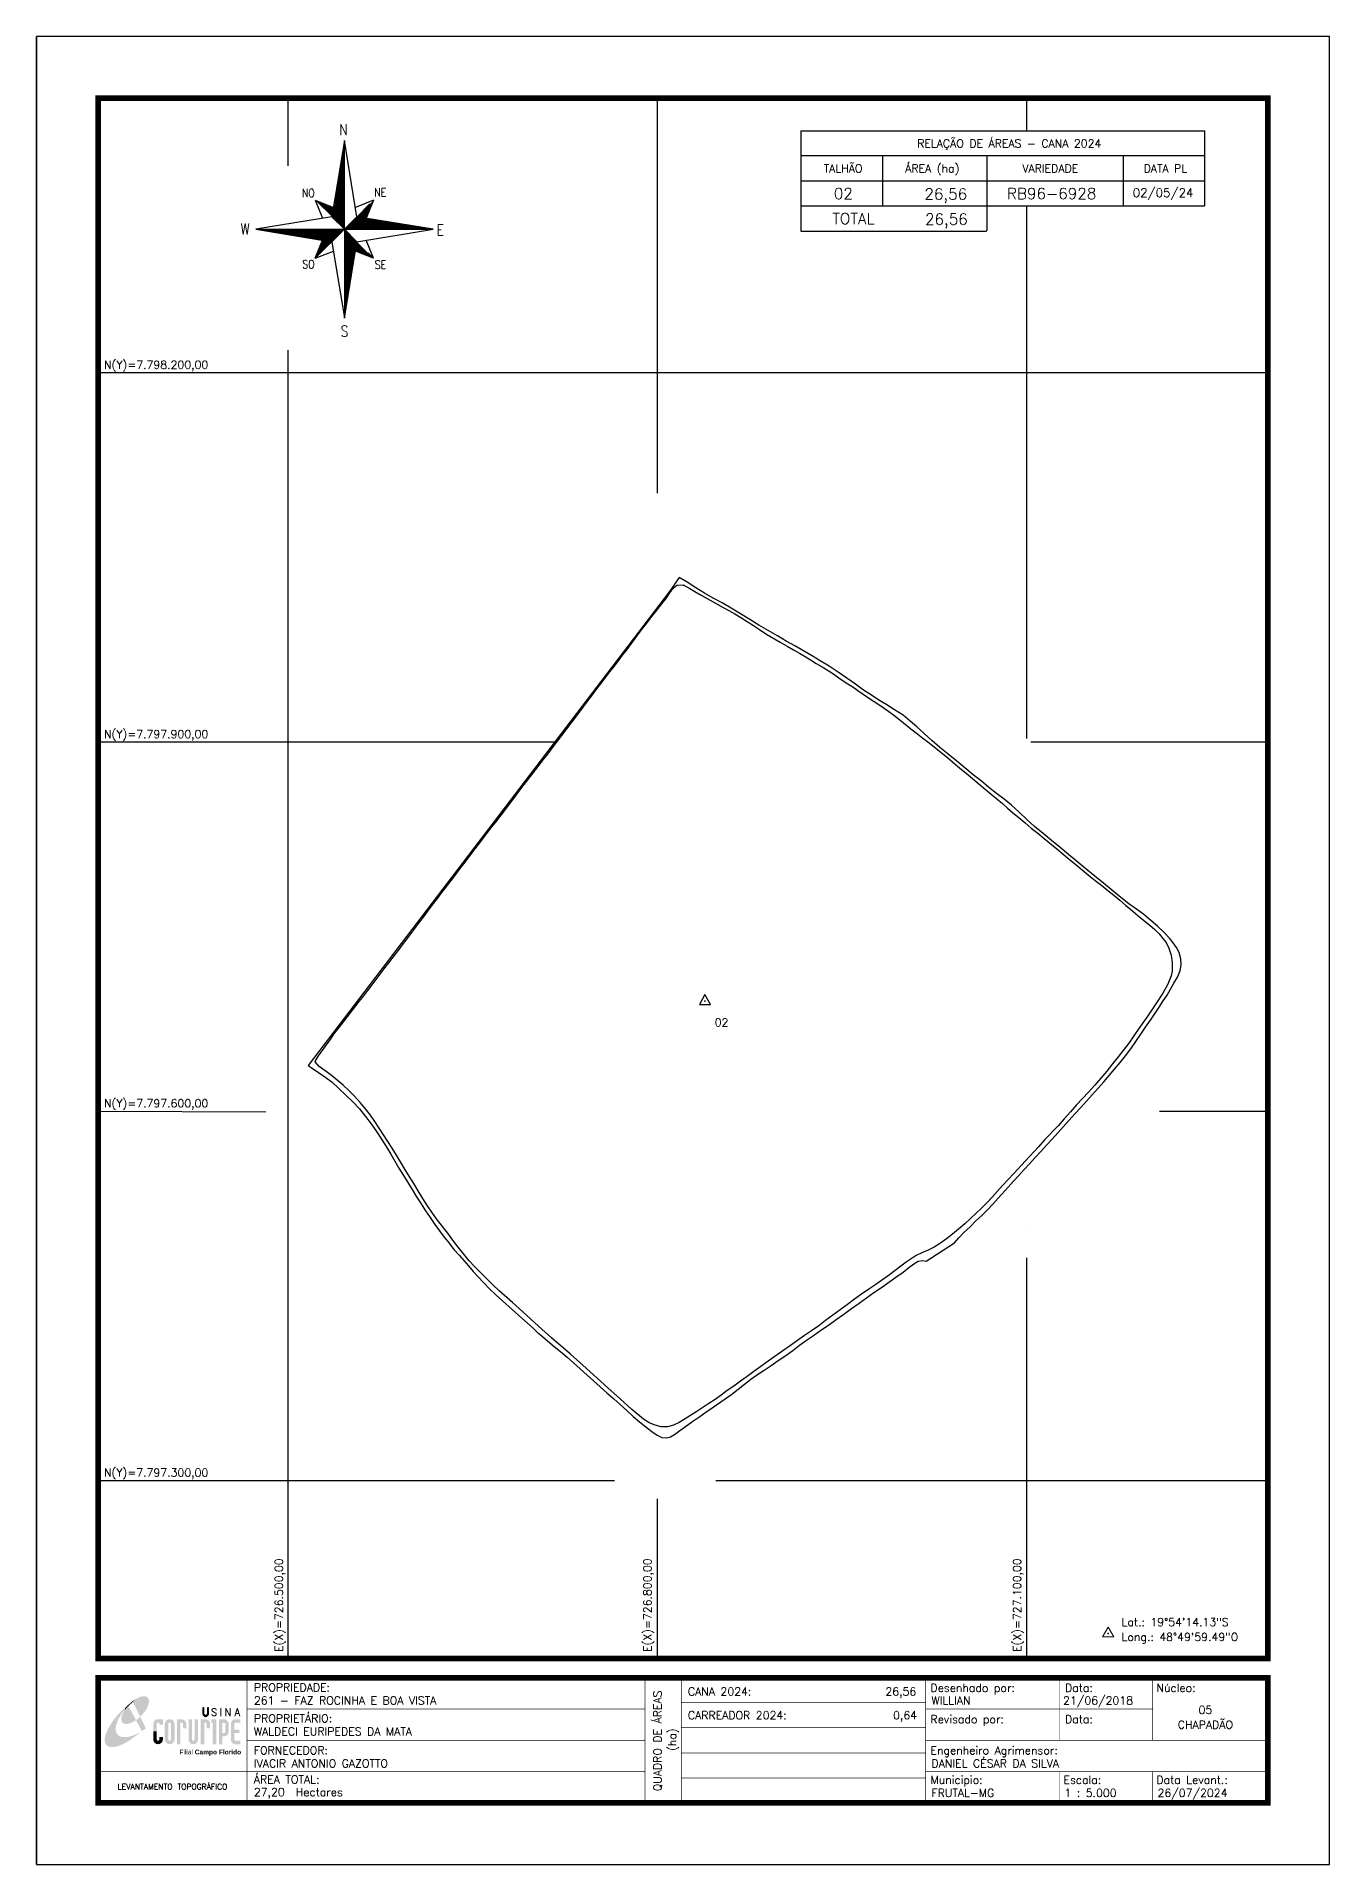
# Model space of a CAD drawing. Header units: inches. Extents: x 726296 to 727346, y 7796988 to 7798473.
import ezdxf
from ezdxf.enums import TextEntityAlignment as Align

# ---------------------------------------------------------------- set-up
doc = ezdxf.new("R2010")
doc.units = ezdxf.units.IN
doc.header["$MEASUREMENT"] = 0
doc.linetypes.add('LIN0', pattern=[0])
doc.layers.add('0114000261', color=1, linetype='Continuous', lineweight=40)
for name, color, linetype in [('0114000261002', 5, 'Continuous'), ('MALHA', 8, 'Continuous'), ('MARGEM', 5, 'Continuous'), ('QUADRO_DE_AREAS_CANA_2024', 7, 'Continuous'), ('SETA_NORTE', 3, 'Continuous'), ('TEXTO', 7, 'Continuous')]:
    doc.layers.add(name, color=color, linetype=linetype)
doc.styles.add('ARIAL', font='arial.ttf')
doc.styles.add('ROMANS', font='')
doc.styles.add('SIMPLEX', font='simplex', dxfattribs={"height": 0.2})
doc.styles.get("Standard").update_dxf_attribs({"font": ''})
doc.styles.get('ROMANS').set_extended_font_data('romans.shx')
doc.styles.get('Standard').set_extended_font_data('txt.shx')

# ---------------------------------------------------------------- blocks, each defined once
blk = doc.blocks.new('A$C78F83FB3')
at = {"layer": 'MARGEM'}
h = blk.add_hatch(color=20, dxfattribs=at)
edge = h.paths.add_edge_path()
edge.add_ellipse((19.49, 23.77), major_axis=(-6.68, -6.67), ratio=0.469426, start_angle=292.73277, end_angle=601.25787)
edge.add_ellipse((22.83, 22.05), major_axis=(12.64, 11.29), ratio=0.457614, start_angle=79.90686, end_angle=107.91393)
edge = h.paths.add_edge_path()
edge.add_ellipse((18.28, 18.7), major_axis=(13.95, 13.59), ratio=0.386848, start_angle=63.96117, end_angle=264.59932)
edge.add_ellipse((22.83, 22.05), major_axis=(12.64, 11.29), ratio=0.457614, start_angle=107.91393, end_angle=245.11815, ccw=False)
edge.add_ellipse((19.49, 23.77), major_axis=(-6.68, -6.67), ratio=0.469426, start_angle=241.25787, end_angle=292.73277, ccw=False)
for color, points in [(20, [(15.46, 26.12), (14.17, 24.81), (14.06, 24.24), (14.39, 23.97), (14.67, 24.54), (19.47, 29.32), (18.48, 28.66), (17.31, 27.78)]), (7, [(58.42, 24.9), (57.9, 24.9), (57.9, 21.73, -0.414214), (57.15, 20.98), (56.84, 20.98, -0.414214), (56.09, 21.73), (56.09, 24.9), (55.57, 24.9), (55.57, 21.73, 0.414214), (56.84, 20.46), (57.15, 20.46, 0.414214), (58.42, 21.73)]), (7, [(61.7, 24.9), (61.23, 24.9, 0.396318), (60.04, 23.78), (60.04, 23.72, 0.151912), (60.39, 22.97), (60.46, 22.92), (62.18, 22), (62.85, 21.83, 0.12407), (62.51, 22.42), (60.75, 23.36, -0.13192), (60.56, 23.77, -0.385578), (61.23, 24.37), (61.7, 24.37, -0.414214), (62.37, 23.7), (62.89, 23.7, 0.414214)]), (7, [(62.37, 23.7), (62.89, 23.7, 0.414214), (61.7, 24.9), (61.23, 24.9, 0.396318), (60.04, 23.78), (60.04, 23.72, 0.151912), (60.39, 22.97), (60.46, 22.92), (62.18, 22), (62.18, 22, -0.131921), (62.37, 21.59, -0.385578), (61.7, 20.98), (61.23, 20.98, -0.414214), (60.56, 21.65), (60.04, 21.65, 0.414214), (61.23, 20.46), (61.7, 20.46, 0.402546), (62.89, 21.61, 0.165292), (62.51, 22.42), (60.75, 23.36, -0.13192), (60.56, 23.77, -0.385578), (61.23, 24.37), (61.7, 24.37, -0.414214)]), (7, [(30.97, 12.46), (29.13, 12.46), (29.13, 8.21, 1), (34.29, 8.21), (34.29, 9.41), (32.45, 9.41), (32.45, 8.21, -1), (30.97, 8.21)])]:
    blk.add_hatch(color=color, dxfattribs=at).paths.add_polyline_path(points)
h = blk.add_hatch(color=7, dxfattribs=at)
h.paths.add_polyline_path([(65.24, 24.9), (64.72, 24.9), (64.72, 20.46), (65.24, 20.46)])
h.paths.add_polyline_path([(67.38, 20.46), (67.9, 20.46), (67.9, 23.74), (69.74, 20.46), (70.23, 20.46), (70.23, 24.9), (69.71, 24.9), (69.71, 21.58), (67.85, 24.9), (67.38, 24.9)])
h.paths.add_polyline_path([(72.17, 20.46), (72.72, 20.46), (73.14, 21.73), (74.49, 21.73), (74.9, 20.46), (75.45, 20.46), (74, 24.9), (73.62, 24.9)])
h.paths.add_polyline_path([(73.81, 23.8), (74.32, 22.25), (73.31, 22.25)], flags=16)
h = blk.add_hatch(color=7, dxfattribs=at)
h.paths.add_polyline_path([(31.71, 18.93, 0.414214), (29.13, 16.35), (29.13, 12.46), (30.97, 12.46), (30.97, 16.35, -0.414214), (31.71, 17.09), (32.45, 17.09), (32.45, 16.02), (34.29, 16.02), (34.29, 18.93)])
h.paths.add_polyline_path([(44.15, 17.09, -0.414214), (44.89, 16.35), (44.89, 14.1), (46.72, 14.1), (46.72, 16.17, 0.433937), (44.15, 18.93), (41.77, 18.93), (41.77, 12.46), (43.61, 12.46), (43.61, 17.09)])
h.paths.add_polyline_path([(43.61, 12.46), (41.77, 12.46), (41.77, 5.62), (43.61, 5.62)])
h.paths.add_polyline_path([(47.92, 12.46), (49.75, 12.46), (49.75, 18.93), (47.92, 18.93)])
h.paths.add_polyline_path([(52.91, 18.93), (51.08, 18.93), (51.08, 12.46), (52.91, 12.46)])
h.paths.add_polyline_path([(51.08, 8.12, -1), (49.75, 8.12), (49.75, 12.46), (47.92, 12.46), (47.92, 8.12, 1), (52.91, 8.12), (52.91, 12.46), (51.08, 12.46)])
h.paths.add_polyline_path([(54.41, 12.46), (56.25, 12.46), (56.25, 17.09), (56.79, 17.09, -0.414214), (57.53, 16.35), (57.53, 14.1), (59.36, 14.1), (59.36, 16.17, 0.433937), (56.79, 18.93), (54.41, 18.93)])
h.paths.add_polyline_path([(56.25, 12.46), (54.41, 12.46), (54.41, 5.62), (56.25, 5.62)])
h.paths.add_polyline_path([(60.73, 12.46), (62.58, 12.46), (62.58, 18.93), (60.02, 18.93), (60.02, 17.08), (60.73, 17.08)])
h.paths.add_polyline_path([(62.58, 12.46), (60.73, 12.46), (60.73, 5.62), (62.58, 5.62)])
h.paths.add_polyline_path([(64.06, 12.46), (65.82, 12.46), (65.82, 17.17), (66.66, 17.17, -0.450417), (67.48, 16.25), (67.48, 12.46), (69.24, 12.46, 0.002307), (69.24, 12.48, 0.005282), (69.23, 12.54, -0.000938), (69.23, 12.53), (69.23, 16.17, 0.433937), (66.66, 18.93), (64.06, 18.93)])
h.paths.add_polyline_path([(64.06, 5.62), (65.82, 5.62), (65.82, 9.77), (66.66, 9.77, 0.426056), (69.24, 12.46), (67.48, 12.46), (67.48, 12.45, -0.450417), (66.66, 11.53), (65.82, 11.53), (65.82, 12.46), (64.06, 12.46)])
h.paths.add_polyline_path([(70.37, 12.46), (74.87, 12.46), (74.87, 13.44), (72.21, 13.44), (72.21, 16.35, -0.414214), (72.95, 17.09), (75.38, 17.09), (75.38, 18.93), (72.95, 18.93, 0.414214), (70.37, 16.35)])
h.paths.add_polyline_path([(72.21, 11.62), (74.87, 11.62), (74.87, 12.46), (70.37, 12.46), (70.37, 8.21, 0.414214), (72.95, 5.62), (75.38, 5.62), (75.38, 7.47), (72.95, 7.47, -0.414214), (72.21, 8.21)])
h = blk.add_hatch(color=7, dxfattribs=at)
h.paths.add_polyline_path([(35.29, 16.35), (35.29, 8.21, 1), (40.46, 8.21, 0.016978), (40.45, 8.38), (40.45, 16.17, 0.433937), (37.88, 18.93), (37.87, 18.93, 0.41391)])
h.paths.add_polyline_path([(38.62, 16.35), (38.62, 8.21, -1), (37.13, 8.21), (37.13, 16.35, -1)], flags=16)
at = {"layer": 'MARGEM', "color": 7}
blk.add_lwpolyline([(58.42, 24.9), (57.9, 24.9), (57.9, 21.73, -0.414214), (57.15, 20.98), (56.84, 20.98, -0.414214), (56.09, 21.73), (56.09, 24.9), (55.57, 24.9), (55.57, 21.73, 0.414214), (56.84, 20.46), (57.15, 20.46, 0.414214), (58.42, 21.73), (58.42, 24.9)], format="xyb", close=True, dxfattribs=at)
at = {"layer": 'MARGEM', "color": 252, "insert": (43.05, 2.72), "char_height": 2.5, "attachment_point": 1, "style": 'ARIAL'}
blk.add_mtext_dynamic_manual_height_columns('Filial {\\fArial|b1|i0|c0|p34;Campo Florido}', width=33.0271, gutter_width=2.46, heights=[2.95], dxfattribs=at)
blk = doc.blocks.new('A$C309442C0')
at = {"layer": 'SETA_NORTE', "linetype": 'Continuous'}
h = blk.add_hatch(dxfattribs=at)
h.set_pattern_fill('ANSI31', color=256, scale=0.1375, angle=-90, style=0)
h.set_pattern_definition([(315, (-215853.3434, 13873.16845), (0.3086963042, 0.3086963042), [])])
h.paths.add_polyline_path([(73.5, 97.4), (74.7, 104.9), (60, 110.8)])
h = blk.add_hatch(dxfattribs=at)
h.set_pattern_fill('ANSI31', color=256, scale=0.1375, angle=180, style=0)
h.set_pattern_definition([(225, (13869.59828, 216024.21475), (0.3086963042, -0.3086963042), [])])
h.paths.add_polyline_path([(93.8, 97.4), (101.4, 96.2), (107.3, 110.8)])
h = blk.add_hatch(dxfattribs=at)
h.set_pattern_fill('ANSI31', color=256, scale=0.1375, style=0)
h.set_pattern_definition([(45, (-13702.2971, -215849.77324), (-0.3086963042, 0.3086963042), [])])
h.paths.add_polyline_path([(73.5, 77), (65.9, 78.3), (60, 63.6)])
h = blk.add_hatch(dxfattribs=at)
h.set_pattern_fill('ANSI31', color=256, scale=0.1375, angle=90, style=0)
h.set_pattern_definition([(135, (216020.6446, -13698.72693), (-0.3086963042, -0.3086963042), [])])
h.paths.add_polyline_path([(93.8, 77), (92.6, 69.5), (107.3, 63.6)])
for p, q in [((81.6, 146.8), (83.7, 148.9)), ((81.7, 147.6), (83.7, 149.5)), ((81.8, 148.3), (83.7, 150.1)), ((82, 149.1), (83.7, 150.8)), ((82.1, 149.9), (83.7, 151.4)), ((82.2, 150.6), (83.7, 152.1)), ((82.3, 151.4), (83.7, 152.7)), ((82.5, 152.2), (83.7, 153.3)), ((82.6, 152.9), (83.7, 154)), ((82.7, 153.7), (83.7, 154.6)), ((82.9, 154.4), (83.7, 155.2)), ((83, 155.2), (83.7, 155.9)), ((83.1, 156), (83.7, 156.5)), ((83.2, 156.7), (83.7, 157.2)), ((83.4, 157.5), (83.7, 157.8)), ((83.5, 158.3), (83.7, 158.4)), ((83.6, 159), (83.7, 159.1)), ((78.7, 129.3), (83.7, 134.2)), ((78.8, 130), (83.7, 134.9)), ((79, 130.8), (83.7, 135.5)), ((79.1, 131.6), (83.7, 136.1)), ((79.2, 132.3), (83.7, 136.8)), ((79.3, 133.1), (83.7, 137.4)), ((79.5, 133.8), (83.7, 138)), ((79.6, 134.6), (83.7, 138.7)), ((79.7, 135.4), (83.7, 139.3)), ((79.8, 136.1), (83.7, 140)), ((80, 136.9), (83.7, 140.6)), ((80.1, 137.7), (83.7, 141.2)), ((80.2, 138.4), (83.7, 141.9)), ((80.3, 139.2), (83.7, 142.5)), ((80.5, 139.9), (83.7, 143.1)), ((80.6, 140.7), (83.7, 143.8)), ((80.7, 141.5), (83.7, 144.4)), ((80.8, 142.2), (83.7, 145)), ((81, 143), (83.7, 145.7)), ((81.1, 143.8), (83.7, 146.3)), ((81.2, 144.5), (83.7, 147)), ((81.3, 145.3), (83.7, 147.6)), ((81.5, 146.1), (83.7, 148.2)), ((75.7, 111), (83.7, 118.9)), ((75.8, 111.7), (83.7, 119.6)), ((75.9, 112.5), (83.7, 120.2)), ((76.1, 113.3), (83.7, 120.8)), ((76.2, 114), (83.7, 121.5)), ((76.3, 114.8), (83.7, 122.1)), ((76.4, 115.5), (83.7, 122.8)), ((76.6, 116.3), (83.7, 123.4)), ((76.7, 117.1), (83.7, 124)), ((76.8, 117.8), (83.7, 124.7)), ((76.9, 118.6), (83.7, 125.3)), ((77.1, 119.4), (83.7, 125.9)), ((77.2, 120.1), (83.7, 126.6)), ((77.3, 120.9), (83.7, 127.2)), ((77.4, 121.6), (83.7, 127.8)), ((77.6, 122.4), (83.7, 128.5)), ((77.7, 123.2), (83.7, 129.1)), ((77.8, 123.9), (83.7, 129.8)), ((78, 124.7), (83.7, 130.4)), ((78.1, 125.5), (83.7, 131)), ((78.2, 126.2), (83.7, 131.7)), ((78.3, 127), (83.7, 132.3)), ((78.5, 127.7), (83.7, 132.9)), ((78.6, 128.5), (83.7, 133.6)), ((60, 110.8), (74.7, 104.9)), ((60, 110.8), (65.9, 96.2)), ((73.5, 97.3), (83.7, 107.5)), ((73.6, 98), (83.7, 108.1)), ((73.7, 98.8), (83.7, 108.7)), ((73.8, 99.5), (83.7, 109.4)), ((73.8, 97), (83.7, 106.8)), ((73.9, 100.3), (83.7, 110)), ((74.1, 101.1), (83.7, 110.6)), ((74.2, 101.8), (83.7, 111.3)), ((74.2, 96.7), (83.7, 106.2)), ((74.3, 102.6), (83.7, 111.9)), ((74.4, 103.3), (83.7, 112.6)), ((74.5, 96.4), (83.7, 105.6)), ((74.6, 104.1), (83.7, 113.2)), ((74.7, 104.9), (83.7, 113.8)), ((74.8, 105.6), (83.7, 114.5)), ((74.8, 96.1), (83.7, 104.9)), ((74.9, 106.4), (83.7, 115.1)), ((75.1, 107.2), (83.7, 115.7)), ((75.1, 95.7), (83.7, 104.3)), ((75.2, 107.9), (83.7, 116.4)), ((75.3, 108.7), (83.7, 117)), ((75.4, 109.4), (83.7, 117.7)), ((75.6, 110.2), (83.7, 118.3)), ((107.3, 110.8), (92.6, 104.9)), ((107.3, 110.8), (101.4, 96.2)), ((75.4, 95.4), (83.7, 103.6)), ((75.8, 95.1), (83.7, 103)), ((76.1, 94.8), (83.7, 102.4)), ((76.4, 94.5), (83.7, 101.7)), ((76.7, 94.2), (83.7, 101.1)), ((77, 93.8), (83.7, 100.5)), ((77.4, 93.5), (83.7, 99.8)), ((77.7, 93.2), (83.7, 99.2)), ((78, 92.9), (83.7, 98.5)), ((78.3, 92.6), (83.7, 97.9)), ((78.6, 92.2), (83.7, 97.3)), ((78.9, 91.9), (83.7, 96.6)), ((79.3, 91.6), (83.7, 96)), ((79.6, 91.3), (83.7, 95.4)), ((79.9, 91), (83.7, 94.7)), ((80.2, 90.7), (83.7, 94.1)), ((80.5, 90.3), (83.7, 93.4)), ((80.9, 90), (83.7, 92.8)), ((81.2, 89.7), (83.7, 92.2)), ((81.5, 89.4), (83.7, 91.5)), ((81.8, 89.1), (83.7, 90.9)), ((82.1, 88.7), (83.7, 90.3)), ((82.4, 88.4), (83.7, 89.6)), ((83.8, 87.2), (94, 97.4)), ((84.4, 87.2), (94.5, 97.3)), ((85.1, 87.2), (95.1, 97.2)), ((85.7, 87.2), (95.6, 97.1)), ((86.3, 87.2), (96.2, 97)), ((87, 87.2), (96.7, 96.9)), ((87.6, 87.2), (97.2, 96.9)), ((88.3, 87.2), (97.8, 96.8)), ((88.9, 87.2), (98.3, 96.7)), ((89.5, 87.2), (98.9, 96.6)), ((90.2, 87.2), (99.4, 96.5)), ((90.8, 87.2), (100, 96.4)), ((91.4, 87.2), (100.5, 96.3)), ((92.1, 87.2), (101.1, 96.2)), ((92.7, 87.2), (101.6, 96.1)), ((93.4, 87.2), (102.2, 96)), ((94, 87.2), (102.7, 96)), ((94.6, 87.2), (103.3, 95.9)), ((95.3, 87.2), (103.8, 95.8)), ((95.9, 87.2), (104.4, 95.7)), ((96.5, 87.2), (104.9, 95.6)), ((97.2, 87.2), (105.5, 95.5)), ((97.8, 87.2), (106, 95.4)), ((98.4, 87.2), (106.5, 95.3)), ((99.1, 87.2), (107.1, 95.2)), ((99.7, 87.2), (107.6, 95.1)), ((100.4, 87.2), (108.2, 95.1)), ((101, 87.2), (108.7, 95)), ((101.6, 87.2), (109.3, 94.9)), ((102.3, 87.2), (109.8, 94.8)), ((102.9, 87.2), (110.4, 94.7)), ((103.5, 87.2), (110.9, 94.6)), ((104.2, 87.2), (111.5, 94.5)), ((104.8, 87.2), (112, 94.4)), ((105.5, 87.2), (112.6, 94.3)), ((106.1, 87.2), (113.1, 94.2)), ((106.7, 87.2), (113.7, 94.1)), ((107.4, 87.2), (114.2, 94.1)), ((108, 87.2), (114.8, 94)), ((108.6, 87.2), (115.3, 93.9)), ((109.3, 87.2), (115.8, 93.8)), ((109.9, 87.2), (116.4, 93.7)), ((110.6, 87.2), (116.9, 93.6)), ((111.2, 87.2), (117.5, 93.5)), ((111.8, 87.2), (118, 93.4)), ((112.5, 87.2), (118.6, 93.3)), ((113.1, 87.2), (119.1, 93.2)), ((113.7, 87.2), (119.7, 93.2)), ((114.4, 87.2), (120.2, 93.1)), ((115, 87.2), (120.8, 93)), ((115.6, 87.2), (121.3, 92.9)), ((116.3, 87.2), (121.9, 92.8)), ((116.9, 87.2), (122.4, 92.7)), ((117.6, 87.2), (123, 92.6)), ((118.2, 87.2), (123.5, 92.5)), ((118.8, 87.2), (124, 92.4)), ((119.5, 87.2), (124.6, 92.3)), ((120.1, 87.2), (125.1, 92.3)), ((120.7, 87.2), (125.7, 92.2)), ((121.4, 87.2), (126.2, 92.1)), ((122, 87.2), (126.8, 92)), ((122.7, 87.2), (127.3, 91.9)), ((123.3, 87.2), (127.9, 91.8)), ((123.9, 87.2), (128.4, 91.7)), ((124.6, 87.2), (129, 91.6)), ((125.2, 87.2), (129.5, 91.5)), ((125.8, 87.2), (130.1, 91.4)), ((126.5, 87.2), (130.6, 91.4)), ((127.1, 87.2), (131.2, 91.3)), ((127.8, 87.2), (131.7, 91.2)), ((128.4, 87.2), (132.3, 91.1)), ((129, 87.2), (132.8, 91)), ((129.7, 87.2), (133.3, 90.9)), ((130.3, 87.2), (133.9, 90.8)), ((130.9, 87.2), (134.4, 90.7)), ((131.6, 87.2), (135, 90.6)), ((132.2, 87.2), (135.5, 90.5)), ((132.8, 87.2), (136.1, 90.5)), ((133.5, 87.2), (136.6, 90.4)), ((134.1, 87.2), (137.2, 90.3)), ((134.8, 87.2), (137.7, 90.2)), ((135.4, 87.2), (138.3, 90.1)), ((136, 87.2), (138.8, 90)), ((136.7, 87.2), (139.4, 89.9)), ((137.3, 87.2), (139.9, 89.8)), ((137.9, 87.2), (140.5, 89.7)), ((138.6, 87.2), (141, 89.6)), ((139.2, 87.2), (141.6, 89.6)), ((139.9, 87.2), (142.1, 89.5)), ((140.5, 87.2), (142.6, 89.4)), ((141.1, 87.2), (143.2, 89.3)), ((141.8, 87.2), (143.7, 89.2)), ((142.4, 87.2), (144.3, 89.1)), ((11.8, 87.2), (11.8, 87.2)), ((12.3, 87.1), (12.4, 87.2)), ((12.9, 87), (13.1, 87.2)), ((13.4, 86.9), (13.7, 87.2)), ((14, 86.8), (14.4, 87.2)), ((14.5, 86.7), (15, 87.2)), ((15.1, 86.6), (15.6, 87.2)), ((15.6, 86.6), (16.3, 87.2)), ((16.2, 86.5), (16.9, 87.2)), ((16.7, 86.4), (17.5, 87.2)), ((17.2, 86.3), (18.2, 87.2)), ((17.8, 86.2), (18.8, 87.2)), ((18.3, 86.1), (19.5, 87.2)), ((18.9, 86), (20.1, 87.2)), ((19.4, 85.9), (20.7, 87.2)), ((20, 85.8), (21.4, 87.2)), ((20.5, 85.7), (22, 87.2)), ((21.1, 85.7), (22.6, 87.2)), ((21.6, 85.6), (23.3, 87.2)), ((22.2, 85.5), (23.9, 87.2)), ((22.7, 85.4), (24.6, 87.2)), ((23.3, 85.3), (25.2, 87.2)), ((23.8, 85.2), (25.8, 87.2)), ((24.4, 85.1), (26.5, 87.2)), ((24.9, 85), (27.1, 87.2)), ((25.5, 84.9), (27.7, 87.2)), ((26, 84.8), (28.4, 87.2)), ((26.5, 84.8), (29, 87.2)), ((27.1, 84.7), (29.6, 87.2)), ((27.6, 84.6), (30.3, 87.2)), ((28.2, 84.5), (30.9, 87.2)), ((28.7, 84.4), (31.6, 87.2)), ((29.3, 84.3), (32.2, 87.2)), ((29.8, 84.2), (32.8, 87.2)), ((30.4, 84.1), (33.5, 87.2)), ((30.9, 84), (34.1, 87.2)), ((31.5, 83.9), (34.7, 87.2)), ((32, 83.9), (35.4, 87.2)), ((32.6, 83.8), (36, 87.2)), ((33.1, 83.7), (36.7, 87.2)), ((33.7, 83.6), (37.3, 87.2)), ((34.2, 83.5), (37.9, 87.2)), ((34.7, 83.4), (38.6, 87.2)), ((35.3, 83.3), (39.2, 87.2)), ((35.8, 83.2), (39.8, 87.2)), ((36.4, 83.1), (40.5, 87.2)), ((36.9, 83), (41.1, 87.2)), ((37.5, 83), (41.8, 87.2)), ((38, 82.9), (42.4, 87.2)), ((38.6, 82.8), (43, 87.2)), ((39.1, 82.7), (43.7, 87.2)), ((39.7, 82.6), (44.3, 87.2)), ((40.2, 82.5), (44.9, 87.2)), ((40.8, 82.4), (45.6, 87.2)), ((41.3, 82.3), (46.2, 87.2)), ((41.9, 82.2), (46.8, 87.2)), ((42.4, 82.1), (47.5, 87.2)), ((43, 82.1), (48.1, 87.2)), ((43.5, 82), (48.8, 87.2)), ((44, 81.9), (49.4, 87.2)), ((44.6, 81.8), (50, 87.2)), ((45.1, 81.7), (50.7, 87.2)), ((45.7, 81.6), (51.3, 87.2)), ((46.2, 81.5), (51.9, 87.2)), ((46.8, 81.4), (52.6, 87.2)), ((47.3, 81.3), (53.2, 87.2)), ((47.9, 81.2), (53.9, 87.2)), ((48.4, 81.2), (54.5, 87.2)), ((49, 81.1), (55.1, 87.2)), ((49.5, 81), (55.8, 87.2)), ((50.1, 80.9), (56.4, 87.2)), ((50.6, 80.8), (57, 87.2)), ((51.2, 80.7), (57.7, 87.2)), ((51.7, 80.6), (58.3, 87.2)), ((52.3, 80.5), (59, 87.2)), ((52.8, 80.4), (59.6, 87.2)), ((53.3, 80.3), (60.2, 87.2)), ((53.9, 80.3), (60.9, 87.2)), ((54.4, 80.2), (61.5, 87.2)), ((55, 80.1), (62.1, 87.2)), ((55.5, 80), (62.8, 87.2)), ((56.1, 79.9), (63.4, 87.2)), ((56.6, 79.8), (64, 87.2)), ((57.2, 79.7), (64.7, 87.2)), ((57.7, 79.6), (65.3, 87.2)), ((58.3, 79.5), (66, 87.2)), ((58.8, 79.4), (66.6, 87.2)), ((59.4, 79.4), (67.2, 87.2)), ((59.9, 79.3), (67.9, 87.2)), ((83.7, 87.2), (60, 63.6)), ((60, 63.6), (65.9, 78.3)), ((60.5, 79.2), (68.5, 87.2)), ((61, 79.1), (69.1, 87.2)), ((61.5, 79), (69.8, 87.2)), ((62.1, 78.9), (70.4, 87.2)), ((62.6, 78.8), (71.1, 87.2)), ((63.2, 78.7), (71.7, 87.2)), ((63.7, 78.6), (72.3, 87.2)), ((64.3, 78.5), (73, 87.2)), ((64.8, 78.4), (73.6, 87.2)), ((65.4, 78.4), (74.2, 87.2)), ((65.9, 78.3), (74.9, 87.2)), ((66.5, 78.2), (75.5, 87.2)), ((67, 78.1), (76.2, 87.2)), ((67.6, 78), (76.8, 87.2)), ((68.1, 77.9), (77.4, 87.2)), ((68.7, 77.8), (78.1, 87.2)), ((69.2, 77.7), (78.7, 87.2)), ((69.8, 77.6), (79.3, 87.2)), ((70.3, 77.5), (80, 87.2)), ((70.8, 77.5), (80.6, 87.2)), ((71.4, 77.4), (81.2, 87.2)), ((71.9, 77.3), (81.9, 87.2)), ((72.5, 77.2), (82.5, 87.2)), ((73, 77.1), (83.2, 87.2)), ((82.8, 88.1), (83.7, 89)), ((83.1, 87.8), (83.7, 88.4)), ((83.4, 87.5), (83.7, 87.7)), ((83.7, 87.1), (83.7, 87.1)), ((83.7, 86.4), (84, 86.8)), ((83.7, 85.8), (84.4, 86.5)), ((83.7, 85.2), (84.7, 86.2)), ((83.7, 84.5), (85, 85.9)), ((83.7, 83.9), (85.3, 85.6)), ((83.7, 83.3), (85.6, 85.2)), ((83.7, 82.6), (86, 84.9)), ((83.7, 82), (86.3, 84.6)), ((83.7, 81.3), (86.6, 84.3)), ((83.7, 80.7), (86.9, 84)), ((83.7, 80.1), (87.2, 83.6)), ((83.7, 79.4), (87.5, 83.3)), ((83.7, 78.8), (87.9, 83)), ((83.7, 78.2), (88.2, 82.7)), ((83.7, 77.5), (88.5, 82.4)), ((83.7, 76.9), (88.8, 82.1)), ((83.7, 76.2), (89.1, 81.7)), ((83.7, 75.6), (89.5, 81.4)), ((83.7, 75), (89.8, 81.1)), ((83.7, 74.3), (90.1, 80.8)), ((83.7, 73.7), (90.4, 80.5)), ((83.7, 73.1), (90.7, 80.1)), ((83.7, 72.4), (91, 79.8)), ((83.7, 71.8), (91.4, 79.5)), ((83.7, 71.2), (91.7, 79.2)), ((83.7, 70.5), (92, 78.9)), ((83.7, 69.9), (92.3, 78.5)), ((83.7, 69.2), (92.6, 78.2)), ((83.7, 68.6), (93, 77.9)), ((83.7, 68), (93.3, 77.6)), ((83.7, 67.3), (93.6, 77.3)), ((83.7, 66.7), (93.8, 76.9)), ((83.7, 66.1), (93.7, 76.1)), ((83.7, 65.4), (93.6, 75.3)), ((83.7, 64.8), (93.4, 74.6)), ((107.3, 63.6), (101.4, 78.3)), ((143, 87.2), (144.8, 89)), ((143.7, 87.2), (145.4, 88.9)), ((144.3, 87.2), (145.9, 88.8)), ((144.9, 87.2), (146.5, 88.7)), ((145.6, 87.2), (147, 88.7)), ((146.2, 87.2), (147.6, 88.6)), ((146.9, 87.2), (148.1, 88.5)), ((147.5, 87.2), (148.7, 88.4)), ((148.1, 87.2), (149.2, 88.3)), ((148.8, 87.2), (149.8, 88.2)), ((149.4, 87.2), (150.3, 88.1)), ((150, 87.2), (150.8, 88)), ((150.7, 87.2), (151.4, 87.9)), ((151.3, 87.2), (151.9, 87.8)), ((152, 87.2), (152.5, 87.8)), ((152.6, 87.2), (153, 87.7)), ((153.2, 87.2), (153.6, 87.6)), ((153.9, 87.2), (154.1, 87.5)), ((154.5, 87.2), (154.7, 87.4)), ((155.1, 87.2), (155.2, 87.3)), ((60, 63.6), (74.7, 69.5)), ((83.7, 64.1), (93.3, 73.8)), ((83.7, 63.5), (93.2, 73)), ((83.7, 62.9), (93.1, 72.3)), ((83.7, 62.2), (92.9, 71.5)), ((83.7, 61.6), (92.8, 70.8)), ((83.7, 61), (92.7, 70)), ((83.7, 60.3), (92.6, 69.2)), ((83.7, 59.7), (92.4, 68.5)), ((83.7, 59), (92.3, 67.7)), ((83.7, 58.4), (92.2, 66.9)), ((83.7, 57.8), (92.1, 66.2)), ((83.7, 57.1), (91.9, 65.4)), ((83.7, 56.5), (91.8, 64.7)), ((83.7, 55.9), (91.7, 63.9)), ((83.7, 55.2), (91.6, 63.1)), ((83.7, 54.6), (91.4, 62.4)), ((83.7, 54), (91.3, 61.6)), ((83.7, 53.3), (91.2, 60.8)), ((83.7, 52.7), (91.1, 60.1)), ((107.3, 63.6), (92.6, 69.5)), ((83.7, 52), (90.9, 59.3)), ((83.7, 51.4), (90.8, 58.6)), ((83.7, 50.8), (90.7, 57.8)), ((83.7, 50.1), (90.5, 57)), ((83.7, 49.5), (90.4, 56.3)), ((83.7, 48.9), (90.3, 55.5)), ((83.7, 48.2), (90.2, 54.7)), ((83.7, 47.6), (90, 54)), ((83.7, 46.9), (89.9, 53.2)), ((83.7, 46.3), (89.8, 52.5)), ((83.7, 45.7), (89.7, 51.7)), ((83.7, 45), (89.5, 50.9)), ((83.7, 44.4), (89.4, 50.2)), ((83.7, 43.8), (89.3, 49.4)), ((83.7, 43.1), (89.2, 48.6)), ((83.7, 42.5), (89, 47.9)), ((83.7, 41.8), (88.9, 47.1)), ((83.7, 41.2), (88.8, 46.3)), ((83.7, 40.6), (88.7, 45.6)), ((83.7, 39.9), (88.5, 44.8)), ((83.7, 39.3), (88.4, 44.1)), ((83.7, 38.7), (88.3, 43.3)), ((83.7, 38), (88.2, 42.5)), ((83.7, 37.4), (88, 41.8)), ((83.7, 36.8), (87.9, 41)), ((83.7, 36.1), (87.8, 40.2)), ((83.7, 35.5), (87.7, 39.5)), ((83.7, 34.8), (87.5, 38.7)), ((83.7, 34.2), (87.4, 38)), ((83.7, 33.6), (87.3, 37.2)), ((83.7, 32.9), (87.2, 36.4)), ((83.7, 32.3), (87, 35.7)), ((83.7, 31.7), (86.9, 34.9)), ((83.7, 31), (86.8, 34.1)), ((83.7, 30.4), (86.7, 33.4)), ((83.7, 29.7), (86.5, 32.6)), ((83.7, 29.1), (86.4, 31.9)), ((83.7, 28.5), (86.3, 31.1)), ((83.7, 27.8), (86.2, 30.3)), ((83.7, 27.2), (86, 29.6)), ((83.7, 26.6), (85.9, 28.8)), ((83.7, 25.9), (85.8, 28)), ((83.7, 25.3), (85.6, 27.3)), ((83.7, 24.6), (85.5, 26.5)), ((83.7, 24), (85.4, 25.8)), ((83.7, 23.4), (85.3, 25)), ((83.7, 22.7), (85.1, 24.2)), ((83.7, 22.1), (85, 23.5)), ((83.7, 21.5), (84.9, 22.7)), ((83.7, 20.8), (84.8, 21.9)), ((83.7, 20.2), (84.6, 21.2)), ((83.7, 19.6), (84.5, 20.4)), ((83.7, 18.9), (84.4, 19.7)), ((83.7, 18.3), (84.3, 18.9)), ((83.7, 17.6), (84.1, 18.1)), ((83.7, 17), (84, 17.4)), ((83.7, 16.4), (83.9, 16.6)), ((83.7, 15.7), (83.8, 15.8))]:
    blk.add_line(p, q, dxfattribs=at)
blk.add_lwpolyline([(93.8, 77), (155.7, 87.2), (93.8, 97.4), (83.7, 159.3), (73.5, 97.4), (11.6, 87.2), (73.5, 77), (83.7, 15.1)], close=True, dxfattribs=at)
for points in [[(83.7, 87.2), (83.7, 159.3)], [(83.7, 87.2), (73.5, 97.4)], [(83.7, 87.2), (93.8, 97.4)], [(11.6, 87.2), (155.7, 87.2)], [(83.7, 87.2), (73.5, 77)], [(83.7, 87.2), (93.8, 77)], [(83.7, 87.2), (83.7, 15.1)]]:
    blk.add_lwpolyline(points, dxfattribs=at)
at = {"layer": 'SETA_NORTE', "color": 7, "lineweight": 30, "style": 'ROMANS', "width": 0.8}
for s, height, p in [('N ', 8.94, (79.5, 163.6)), ('NO', 6.88, (49.1, 113.2)), ('NE', 6.87, (108, 113.7)), ('W', 8.94, (-0.7, 82.9)), ('E', 8.94, (158.6, 82.1)), ('SO', 6.88, (49.5, 55.3)), ('SE', 6.87, (108.3, 55)), ('S', 8.94, (80.6, 0))]:
    blk.add_text(s, height=height, dxfattribs=at).set_placement(p)

msp = doc.modelspace()

# ---------------------------------------------------------------- linework, layer by layer
at = {"layer": '0114000261', "linetype": 'Continuous', "lineweight": -2}
msp.add_lwpolyline([(726817.8, 7798033.6), (726810.1, 7798022.1), (726516.5, 7797637), (726518.9, 7797635.4), (726525.1, 7797631.4), (726530.9, 7797627.5), (726536, 7797623.5), (726541.6, 7797618.5), (726547.3, 7797613.1), (726552.9, 7797607.5), (726558.2, 7797601.8), (726563.2, 7797595.8), (726567.8, 7797589.7), (726572, 7797583.5), (726576.1, 7797577.3), (726579.9, 7797571.2), (726583.6, 7797565.1), (726587, 7797559.3), (726590.3, 7797553.6), (726593.9, 7797547.9), (726597.5, 7797542), (726601.1, 7797536.3), (726604.7, 7797530.5), (726608.3, 7797524.7), (726612, 7797519.1), (726615.7, 7797513.6), (726619.5, 7797508), (726623.3, 7797502.9), (726627.1, 7797497.8), (726631, 7797492.8), (726635, 7797487.6), (726639.1, 7797483), (726643.1, 7797478.7), (726646.9, 7797474.3), (726650.6, 7797469.8), (726654.6, 7797465.4), (726659, 7797460.8), (726663.9, 7797455.8), (726669.1, 7797450.8), (726674.3, 7797446), (726690, 7797431.8), (726699.2, 7797423.7), (726702.7, 7797420.6), (726705.4, 7797418.2), (726716.3, 7797408.9), (726721.4, 7797404.7), (726726.8, 7797400.1), (726732.2, 7797395.5), (726742.8, 7797385.9), (726748.3, 7797381), (726753.8, 7797376.2), (726759.2, 7797371.2), (726764.7, 7797366.4), (726770, 7797361.6), (726775.4, 7797356.8), (726780.6, 7797352.1), (726785.8, 7797347.7), (726790.9, 7797343.5), (726795.7, 7797339.8), (726800, 7797336.9), (726803.9, 7797335), (726807.6, 7797334.6), (726810.9, 7797335.5), (726814.1, 7797337.4), (726817.3, 7797339.8), (726821.2, 7797342.5), (726829.8, 7797348.7), (726834.6, 7797352), (726839.5, 7797355.5), (726844.8, 7797359), (726855.3, 7797366.3), (726860.6, 7797370.2), (726871, 7797378.2), (726876.2, 7797382.2), (726881.4, 7797386), (726886.9, 7797389.7), (726892.5, 7797393.5), (726898.4, 7797397.4), (726904.4, 7797401.5), (726910.1, 7797405.6), (726915.6, 7797409.8), (726921.3, 7797413.9), (726927, 7797417.9), (726933, 7797422.1), (726939.1, 7797426.3), (726945.5, 7797430.7), (726951.7, 7797435.1), (726957.9, 7797439.7), (726964, 7797444.1), (726976.1, 7797452.6), (726982.1, 7797456.9), (726993.9, 7797465.3), (726999.7, 7797469.3), (727004.4, 7797472.9), (727008.4, 7797476), (727012.1, 7797478.1), (727015.5, 7797478.8), (727018.6, 7797478.1), (727041.6, 7797493), (727044.9, 7797497.1), (727049.2, 7797501.5), (727054.1, 7797506.1), (727058.9, 7797510.9), (727063.6, 7797515.3), (727068.2, 7797520), (727072.6, 7797524.5), (727077, 7797529.3), (727085.4, 7797538.6), (727089.5, 7797543.2), (727093.7, 7797547.9), (727098.1, 7797552.7), (727102.7, 7797557.6), (727107.1, 7797562.5), (727111.6, 7797567.3), (727116.2, 7797572.3), (727120.8, 7797577.3), (727125.4, 7797582.4), (727129.9, 7797587.5), (727139.3, 7797597.9), (727144, 7797603), (727148.7, 7797608.2), (727153.4, 7797613.4), (727158.1, 7797618.6), (727162.7, 7797623.8), (727171.5, 7797634.2), (727176, 7797639.6), (727180.4, 7797645.1), (727184.7, 7797650.8), (727188.9, 7797656.7), (727192.8, 7797662.6), (727196.7, 7797668.3), (727200.6, 7797673.9), (727207.6, 7797684.6), (727211.1, 7797689.6), (727214.1, 7797694.3), (727219.7, 7797704.1), (727222.5, 7797709), (727224.8, 7797714), (727225.7, 7797719.1), (727225.3, 7797723.9), (727223.9, 7797728.8), (727221.7, 7797733.1), (727219.1, 7797736.8), (727216, 7797740.6), (727211.8, 7797745.2), (727206.5, 7797750.2), (727201, 7797754.9), (727195.2, 7797759.7), (727189.2, 7797764.1), (727183.2, 7797768.6), (727176.7, 7797773.7), (727162.6, 7797785.3), (727155.4, 7797791), (727148.3, 7797796.8), (727134.2, 7797808.5), (727127.2, 7797814.3), (727120.3, 7797820), (727113.4, 7797825.5), (727106.6, 7797831.2), (727100.2, 7797837.1), (727094, 7797843), (727087.9, 7797848.5), (727081.9, 7797853.4), (727075.7, 7797858.1), (727069.5, 7797863.1), (727063.1, 7797868.3), (727056.6, 7797873.4), (727050, 7797878.9), (727043.3, 7797884.4), (727036.3, 7797890), (727029.5, 7797895.6), (727023.1, 7797901.3), (727016.8, 7797906.8), (727010.9, 7797912.2), (727005.5, 7797917), (726999.9, 7797921.7), (726992.9, 7797926), (726986.6, 7797930.1), (726980, 7797933.9), (726974.1, 7797937.9), (726967.7, 7797942.1), (726961.1, 7797946.8), (726954.1, 7797951.7), (726947, 7797956.7), (726939.7, 7797961.5), (726932.5, 7797966), (726925.5, 7797970.2), (726911.7, 7797978.2), (726904.9, 7797982), (726897.7, 7797986.2), (726890.1, 7797990.4), (726882.6, 7797994.8), (726875.2, 7797999.4), (726867.7, 7798004), (726860.2, 7798008.6), (726852.9, 7798012.9), (726845.6, 7798016.9), (726838.4, 7798020.9), (726831.4, 7798025.2), (726824.3, 7798029.7)], close=True, dxfattribs=at)
at = {"layer": '0114000261002', "linetype": 'Continuous', "lineweight": -2, "elevation": 577.6}
msp.add_lwpolyline([(726812.9, 7798025), (726815.9, 7798027.4), (726821.1, 7798027.6), (726826.5, 7798024.7), (726830.6, 7798022.1), (726835.7, 7798019.3), (726840.7, 7798016.4), (726845.5, 7798013.7), (726853.7, 7798009.3), (726858.1, 7798006.9), (726863, 7798004.1), (726868.1, 7798001), (726873.2, 7797997.8), (726878.2, 7797994.6), (726883.1, 7797991.4), (726888.4, 7797987.9), (726899.9, 7797981), (726905.5, 7797977.7), (726910.8, 7797974.7), (726915.5, 7797972.1), (726920.1, 7797969.3), (726924.5, 7797966.7), (726929.2, 7797963.8), (726934.1, 7797961), (726938.9, 7797958), (726943.5, 7797955), (726947.6, 7797952.2), (726951.1, 7797949.6), (726954.8, 7797947.2), (726958.9, 7797944.7), (726963, 7797941.8), (726967.4, 7797938.9), (726971.7, 7797935.7), (726976.4, 7797932.8), (726981.6, 7797929.3), (726987.1, 7797925.5), (726992.3, 7797921.7), (726997.1, 7797918), (727006, 7797910.6), (727010.4, 7797907.3), (727015.7, 7797903.1), (727020.9, 7797899.2), (727036.2, 7797887), (727045.9, 7797878.8), (727050.9, 7797874.5), (727061.2, 7797865.9), (727066.4, 7797861.7), (727071.4, 7797857.7), (727075.9, 7797853.7), (727080.4, 7797849.9), (727084.6, 7797846.2), (727089, 7797842.5), (727093.8, 7797838.6), (727098.8, 7797834.3), (727103.9, 7797830), (727109.1, 7797825.8), (727114.2, 7797821.6), (727124.5, 7797813.2), (727129.7, 7797808.9), (727134.9, 7797804.6), (727140.1, 7797800.3), (727145.3, 7797796), (727150.4, 7797791.7), (727155.8, 7797787.5), (727161.1, 7797783.4), (727166, 7797779.4), (727170.9, 7797775.5), (727175.7, 7797771.5), (727180.3, 7797767.5), (727184.6, 7797764), (727188.4, 7797760.7), (727192.2, 7797757.5), (727200.1, 7797751.1), (727204.2, 7797747.7), (727207.8, 7797744.1), (727210.8, 7797740.4), (727213.4, 7797737), (727215.5, 7797732.5), (727217.4, 7797726.7), (727218.3, 7797720.3), (727218.2, 7797713.7), (727217.5, 7797710.1), (727214.8, 7797703.3), (727210.6, 7797696), (727205, 7797687.2), (727198.4, 7797677.5), (727191.3, 7797667.1), (727183.1, 7797655.2), (727174.3, 7797644.2), (727169.7, 7797638.5), (727165.1, 7797632.6), (727160.3, 7797626.8), (727155.4, 7797621.1), (727150.4, 7797615.6), (727145.5, 7797610.4), (727140.6, 7797605.1), (727135.6, 7797599.5), (727130.7, 7797593.7), (727125.6, 7797588.1), (727115, 7797576.9), (727109.6, 7797571.1), (727099.3, 7797559.8), (727089.7, 7797549.3), (727085, 7797544.4), (727080.5, 7797539.6), (727076.1, 7797534.8), (727072, 7797530.1), (727067.7, 7797525.5), (727063.4, 7797521.1), (727058.9, 7797516.8), (727054.4, 7797512.7), (727049.8, 7797508.5), (727044.8, 7797504.3), (727039.9, 7797500.2), (727035, 7797496.4), (727030.1, 7797492.8), (727025.1, 7797489.6), (727020.1, 7797487), (727015.1, 7797484.9), (727010.4, 7797482.7), (727006.4, 7797480.1), (727002.3, 7797477.3), (726997.9, 7797474), (726993.4, 7797470.6), (726988.6, 7797467), (726977.6, 7797459.3), (726971.8, 7797455.4), (726966.1, 7797451.4), (726960.3, 7797447.4), (726954.6, 7797443), (726942.7, 7797434.4), (726936.8, 7797429.9), (726931.4, 7797425.6), (726925.5, 7797421.7), (726919.8, 7797417.8), (726908.2, 7797409.6), (726902.2, 7797405.4), (726890.2, 7797396.8), (726884.3, 7797392.7), (726878.6, 7797388.6), (726873.1, 7797384.6), (726867.6, 7797380.7), (726862.2, 7797376.7), (726857, 7797373), (726852, 7797369.4), (726847, 7797365.9), (726842.1, 7797362.5), (726837.2, 7797359.3), (726832.3, 7797356.1), (726822.7, 7797350.1), (726818, 7797347.2), (726813.3, 7797344.8), (726808.3, 7797343.5), (726803.3, 7797343.5), (726798.3, 7797344.8), (726793.4, 7797346.9), (726788.8, 7797349.9), (726779.5, 7797357.7), (726769.9, 7797366.3), (726760, 7797375.3), (726739.7, 7797393.7), (726729.7, 7797402.6), (726714.3, 7797416), (726703.7, 7797425.3), (726687.9, 7797439.7), (726682.5, 7797444.5), (726671.7, 7797454.2), (726666.4, 7797459.1), (726656.6, 7797469), (726651.9, 7797473.6), (726647.4, 7797478.5), (726642.9, 7797483.8), (726638.5, 7797489.5), (726634.2, 7797495.2), (726629.9, 7797500.9), (726621.5, 7797511.6), (726617.5, 7797517.3), (726613.5, 7797523.2), (726609.7, 7797529.2), (726606, 7797535.2), (726602.4, 7797541.2), (726598.7, 7797547.1), (726595.1, 7797553), (726591.7, 7797558.8), (726588.3, 7797564.4), (726584.8, 7797569.9), (726581.2, 7797575.5), (726574.3, 7797586.3), (726570.8, 7797591.6), (726567.2, 7797596.7), (726563.2, 7797602), (726558.8, 7797607.1), (726554.3, 7797612.1), (726549.7, 7797616.7), (726545, 7797621.1), (726540.2, 7797625.3), (726535.4, 7797629.2), (726530.5, 7797632.9), (726525.5, 7797636.3), (726522.2, 7797640), (726522.6, 7797640.9), (726525, 7797645.1), (726527.1, 7797648), (726529.6, 7797651.3), (726532.1, 7797654.8), (726534.6, 7797658.3), (726537, 7797661.7), (726539.4, 7797664.9), (726541.9, 7797668.3), (726544.5, 7797671.6), (726550.1, 7797678.7), (726552.7, 7797682.2), (726558.1, 7797689.1), (726560.7, 7797692.5), (726568.5, 7797702.6), (726571.1, 7797706), (726579.2, 7797716.8), (726582, 7797720.5), (726584.7, 7797724), (726587.6, 7797727.5), (726590.4, 7797731.3), (726593.3, 7797735.1), (726596.1, 7797738.9), (726601.6, 7797746.3), (726607.2, 7797753.8), (726610.2, 7797757.6), (726613, 7797761.4), (726618.7, 7797769), (726621.6, 7797772.8), (726624.4, 7797776.5), (726627.3, 7797780.3), (726630.1, 7797784), (726632.9, 7797787.6), (726635.7, 7797791.3), (726638.4, 7797794.9), (726641.1, 7797798.6), (726644, 7797802.3), (726649.6, 7797809.5), (726652.1, 7797813.1), (726654.8, 7797816.6), (726663.2, 7797827.8), (726666, 7797831.3), (726668.9, 7797834.9), (726677.7, 7797846.3), (726680.7, 7797850.2), (726683.6, 7797854), (726686.4, 7797857.9), (726689.2, 7797861.8), (726692.1, 7797865.5), (726695, 7797869.2), (726697.9, 7797873.1), (726704.2, 7797881.1), (726707.3, 7797885.1), (726710.4, 7797889.1), (726713.4, 7797893), (726716.4, 7797897), (726725.3, 7797908.8), (726728.3, 7797912.7), (726731.2, 7797916.6), (726739.9, 7797928.3), (726742.9, 7797932.2), (726745.8, 7797936.2), (726748.8, 7797940.1), (726751.9, 7797944.1), (726755, 7797948.2), (726761.6, 7797956.9), (726765, 7797961.4), (726768.6, 7797966), (726772, 7797970.6), (726775.6, 7797975.2), (726779.3, 7797980.1), (726787.4, 7797991.1), (726791.6, 7797996.6), (726795.8, 7798002), (726800, 7798007.4), (726803.9, 7798012.2), (726807.4, 7798016.5), (726810.4, 7798021)], close=True, dxfattribs=at)
at = {"layer": 'MALHA', "color": 8}
for points in [[(726500, 7798423.1), (726500, 7798368)], [(726800, 7798423.1), (726800, 7798102.1)], [(727100, 7798423.1), (727100, 7798396.4)], [(727100, 7798335.3), (727100, 7797902.8)], [(726500, 7798218.2), (726500, 7797155.3)], [(726346, 7798200), (727296, 7798200)], [(726346, 7797900), (726717, 7797900)], [(727103.4, 7797900), (727296, 7797900)], [(726346, 7797600), (726482.2, 7797599.6)], [(726500, 7797588), (726500, 7797155.3)], [(727208.1, 7797600), (727296, 7797600)], [(727100, 7797481), (727100, 7797155.3)], [(726346, 7797300), (726765.3, 7797300)], [(726847.6, 7797300), (727296, 7797300)], [(726800, 7797285.1), (726800, 7797155.3)]]:
    msp.add_lwpolyline(points, dxfattribs=at)
msp.add_lwpolyline([(727100, 7797505.2), (727100, 7797505.2)], close=True, dxfattribs=at)
at = {"layer": 'MARGEM', "color": 174, "linetype": 'LIN0'}
msp.add_line((726296, 7796988.1), (726296, 7798473.1), dxfattribs=at)
at = {"layer": 'MARGEM', "color": 174, "linetype": 'LIN0', "flags": 128}
msp.add_lwpolyline([(727346, 7796988.1), (727346, 7798473.1), (726296, 7798473.1), (726296, 7796988.1)], close=True, dxfattribs=at)
at = {"layer": 'MARGEM', "color": 174, "linetype": 'LIN0', "const_width": 4.54, "flags": 128}
for points in [[(727296, 7797155.3), (727296, 7798423.1), (726346, 7798423.1), (726346, 7797155.3)], [(726346, 7797139.7), (727296, 7797139.7), (727296, 7797038.1), (726346, 7797038.1)]]:
    msp.add_lwpolyline(points, close=True, dxfattribs=at)
at = {"layer": 'MARGEM', "color": 174, "linetype": 'LIN0', "flags": 128}
for points, const_width in [([(726466.8, 7797139.7), (726466.8, 7797038.1)], 0.505), ([(726466.8, 7797139.7), (726466.8, 7797039)], 0.5), ([(726790.1, 7797139.7), (726790.1, 7797039.3)], 0.505), ([(726819.7, 7797139.7), (726819.7, 7797039.3)], 0.505), ([(727018, 7797139.7), (727018, 7797039.3)], 0.505), ([(727126.5, 7797088.9), (727126.5, 7797139.7)], 0.505), ([(727202.4, 7797088.9), (727202.4, 7797139.7)], 0.505), ([(726466.8, 7797114.3), (726790.1, 7797114.3)], 0.505), ([(726819.7, 7797119.4), (727018, 7797119.4)], 0.505), ([(727018, 7797114.3), (727202.4, 7797114.3)], 0.505), ([(726819.7, 7797099.1), (727018, 7797099.1)], 0.505), ([(726466.8, 7797088.9), (726790.1, 7797088.9)], 0.505), ([(727018, 7797088.9), (727296.1, 7797088.9)], 0.505), ([(726819.7, 7797078.7), (727018, 7797078.7)], 0.505), ([(726346, 7797063.5), (726790.1, 7797063.5)], 0.505), ([(726819.7, 7797058.4), (727018, 7797058.4)], 0.505), ([(727018, 7797063.5), (727296, 7797063.5)], 0.505), ([(727126.5, 7797063.5), (727126.5, 7797038.3)], 0.505), ([(727202.4, 7797063.5), (727202.4, 7797038.3)], 0.505)]:
    msp.add_lwpolyline(points, dxfattribs=dict(at, const_width=const_width))
at = {"layer": 'QUADRO_DE_AREAS_CANA_2024', "color": 174, "linetype": 'ByBlock'}
for p, q in [((726916.7, 7798396.4), (726916.7, 7798355.7)), ((726916.7, 7798396.4), (727244.8, 7798396.4)), ((727244.8, 7798355.7), (727244.8, 7798396.4)), ((726916.7, 7798355.7), (726916.7, 7798315)), ((727244.8, 7798335.8), (727244.8, 7798355.7)), ((727067.8, 7798335.3), (727067.8, 7798315.5)), ((727244.3, 7798335.3), (727067.8, 7798335.3)), ((726916.7, 7798315), (727067.3, 7798315))]:
    msp.add_line(p, q, dxfattribs=at)
at = {"layer": 'QUADRO_DE_AREAS_CANA_2024', "linetype": 'Continuous'}
for p, q in [((727244.8, 7798376.1), (726916.7, 7798376.1)), ((726983.1, 7798376.1), (726983.1, 7798355.7)), ((727067.8, 7798376.1), (727067.8, 7798355.7)), ((727178.6, 7798376.1), (727178.6, 7798355.7)), ((727244.8, 7798355.7), (726916.7, 7798355.7)), ((726983.1, 7798355.7), (726983.1, 7798335.3)), ((727067.8, 7798355.7), (727067.8, 7798335.3)), ((727178.6, 7798355.7), (727178.6, 7798335.3)), ((727067.8, 7798335.3), (726916.7, 7798335.3))]:
    msp.add_line(p, q, dxfattribs=at)
at = {"layer": 'QUADRO_DE_AREAS_CANA_2024', "color": 174, "linetype": 'ByBlock'}
for centre, end in [((727244.3, 7798335.8), 360), ((727067.3, 7798315.5), 0)]:
    msp.add_arc(centre, 0.5, 270, end, dxfattribs=at)
at = {"layer": 'TEXTO', "linetype": 'Continuous', "flags": 128}
msp.add_lwpolyline([(726834.3, 7797686.8), (726843.3, 7797686.8), (726838.8, 7797694.7)], close=True, dxfattribs=at)
at = {"layer": 'TEXTO', "linetype": 'Continuous', "const_width": 0.706, "flags": 128}
msp.add_lwpolyline([(726838.4, 7797689.5, -1), (726839.1, 7797689.5, -1)], format="xyb", close=True, dxfattribs=at)
at = {"layer": 'TEXTO', "color": 7, "lineweight": 9, "flags": 128}
msp.add_lwpolyline([(727161.8, 7797173.1), (727170.8, 7797173.1), (727166.3, 7797180.9)], close=True, dxfattribs=at)
at = {"layer": 'TEXTO', "color": 7, "lineweight": 9, "const_width": 0.706, "flags": 128}
msp.add_lwpolyline([(727165.9, 7797175.7, -1), (727166.6, 7797175.7, -1)], format="xyb", close=True, dxfattribs=at)

# ---------------------------------------------------------------- block references
at = {"layer": 'MARGEM', "linetype": 'ByBlock', "xscale": 1.529002714846904, "yscale": 1.529002714846904, "zscale": 1.529002714846904}
msp.add_blockref('A$C78F83FB3', (726346.2, 7797077.1), dxfattribs=at)
at = {"layer": 'SETA_NORTE', "linetype": 'ByBlock'}
msp.add_blockref('A$C309442C0', (726462.4, 7798229.3), dxfattribs=at)

# ---------------------------------------------------------------- texts
at = {"layer": 'MALHA'}
for s, p in [('N(Y)=7.798.200,00', (726350.8, 7798201.2)), ('N(Y)=7.797.900,00', (726350.8, 7797901.2)), ('N(Y)=7.797.600,00', (726350.8, 7797601.2)), ('N(Y)=7.797.300,00', (726350.8, 7797301.2))]:
    msp.add_text(s, height=6.5, dxfattribs=at).set_placement(p, align=Align.BOTTOM_LEFT)
for s, p in [('E(X)=726.500,00', (726498, 7797160.7)), ('E(X)=726.800,00', (726797.3, 7797160.7)), ('E(X)=727.100,00', (727097.5, 7797160.7))]:
    msp.add_text(s, height=6.5, rotation=90, dxfattribs=at).set_placement(p, align=Align.BOTTOM_LEFT)
at = {"layer": 'MARGEM', "color": 7, "linetype": 'Continuous', "lineweight": 9, "style": 'SIMPLEX'}
for s, p in [('PROPRIEDADE:', (726472.5, 7797135.1)), ('Desenhado por:', (727022, 7797134.7)), ('Data:', (727131.3, 7797134.7)), ('Núcleo:', (727205.5, 7797134.7)), ('PROPRIETÁRIO:', (726472.5, 7797110)), ('Revisado por:', (727022, 7797109.3)), ('Data:', (727131.3, 7797109.3)), ('FORNECEDOR:', (726472.5, 7797084)), ('Engenheiro Agrimensor:', (727022, 7797084)), ('ÁREA TOTAL:', (726472.5, 7797060.4)), ('Municipio:', (727022, 7797060)), ('Escala:', (727130, 7797060)), ('Data Levant.:', (727205.5, 7797060))]:
    msp.add_text(s, height=6.5, dxfattribs=at).set_placement(p, align=Align.TOP_LEFT)
at = {"layer": 'MARGEM', "color": 7, "linetype": 'Continuous', "style": 'SIMPLEX'}
for s, p in [('QUADRO DE ÁREAS', (726800.3, 7797088.4)), ('(ha)', (726812.2, 7797089.4))]:
    msp.add_text(s, height=6.5, rotation=90, dxfattribs=at).set_placement(p, align=Align.MIDDLE_CENTER)
for s, p in [('261 - FAZ ROCINHA E BOA VISTA ', (726472.5, 7797124.5)), ('CARREADOR 2024:', (726825, 7797112.5)), ('0,64', (726991.6, 7797112.5)), ('WILLIAN ', (727022.8, 7797124.5)), ('21/06/2018', (727129.7, 7797124.5)), ('WALDECI EURIPEDES DA MATA ', (726472.5, 7797099.4)), ('IVACIR ANTONIO GAZOTTO ', (726472.5, 7797073.4)), ('DANIEL CÉSAR DA SILVA', (727022.8, 7797073.4)), ('27,20  Hectares ', (726472.5, 7797050.1)), ('FRUTAL-MG ', (727022.8, 7797049.4)), ('1 : 5.000', (727130.8, 7797049.4)), ('26/07/2024', (727206.4, 7797049.4))]:
    msp.add_text(s, height=6.5, dxfattribs=at).set_placement(p, align=Align.TOP_LEFT)
for s, p in [('05', (727245.3, 7797113.6)), ('CHAPADÃO', (727245.3, 7797101.6))]:
    msp.add_text(s, height=6.5, dxfattribs=at).set_placement(p, align=Align.MIDDLE_CENTER)
at = {"layer": 'MARGEM', "color": 7, "linetype": 'ByBlock'}
msp.add_text('LEVANTAMENTO TOPOGRÁFICO', height=4.5, dxfattribs=at).set_placement((726406.4, 7797051.2), align=Align.MIDDLE_CENTER)
at = {"layer": 'QUADRO_DE_AREAS_CANA_2024', "linetype": 'Continuous', "style": 'SIMPLEX'}
for s, height, p in [('RELAÇÃO DE ÁREAS - CANA 2024', 6.5, (727086, 7798386.2)), ('TALHÃO', 6.5, (726951, 7798365.9)), ('ÁREA (ha)', 6.5, (727023.5, 7798365.9)), ('VARIEDADE', 6.5, (727119.3, 7798365.9)), ('DATA PL', 6.5, (727212.8, 7798365.9)), ('02', 9, (726951.2, 7798345.5)), ('TOTAL', 9, (726959.4, 7798325.2))]:
    msp.add_text(s, height=height, dxfattribs=at).set_placement(p, align=Align.MIDDLE_CENTER)
msp.add_text('26,56', height=9, dxfattribs=at).set_placement((727052.3, 7798320.2), align=Align.RIGHT)
at = {"layer": 'TEXTO', "linetype": 'Continuous', "style": 'SIMPLEX'}
msp.add_text('26,56', height=9, dxfattribs=at).set_placement((727051.8, 7798340.6), align=Align.RIGHT)
for s, height, p in [('RB96-6928', 9, (727120.4, 7798345.5)), ('02/05/24', 7, (727210.9, 7798346.2)), ('02', 6.5, (726852.3, 7797672.1))]:
    msp.add_text(s, height=height, dxfattribs=at).set_placement(p, align=Align.MIDDLE_CENTER)
at = {"layer": 'TEXTO', "linetype": 'ByBlock', "style": 'SIMPLEX'}
for s, p in [('Lat.: 19°54\'14.13"S', (727177.2, 7797181.7, 328.4)), ('Long.: 48°49\'59.49"O', (727177.2, 7797169.6, 328.4))]:
    msp.add_text(s, height=6.5, dxfattribs=at).set_placement(p)
at = {"layer": 'TEXTO', "linetype": 'Continuous', "style": 'SIMPLEX'}
for s, p in [('CANA 2024:', (726825, 7797131.8)), ('26,56', (726985.4, 7797131.8))]:
    msp.add_text(s, height=6.5, dxfattribs=at).set_placement(p, align=Align.TOP_LEFT)

doc.saveas('drawing.dxf')
